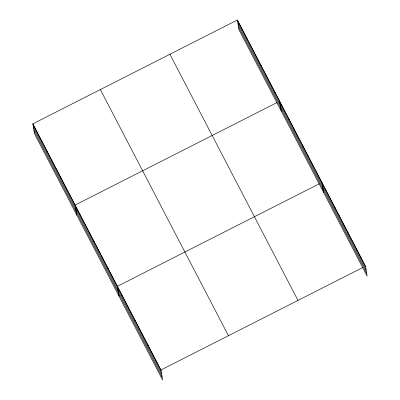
<?xml version="1.0" encoding="UTF-8"?>
<svg xmlns="http://www.w3.org/2000/svg" width="400" height="400" viewBox="0 0 400 400"><rect width="100%" height="100%" fill="white"/><g stroke="black" fill="none" stroke-linecap="round" stroke-linejoin="round"><path stroke-width="0.6" d="M32.865 123.83L160.94 369.975L162.6 380L34.525 133.855L32.865 123.83L237.4 20L365.475 266.145L367.135 276.17L239.06 30.025L237.4 20M277.025 102.565L75.13 205.06L76.79 215.085M319.29 183.795L117.395 286.29L119.055 296.31M160.94 369.975L362.835 267.485M237.505 20.64L365.58 266.785M238.015 23.735L366.09 269.88M238.545 26.925L366.62 273.07M169.905 54.265L297.98 300.41M100.36 89.565L228.44 335.715M32.975 124.47L161.05 370.615M33.485 127.57L161.56 373.715M34.015 130.76L162.09 376.905M361.12 257.775L361.225 258.415M356.765 249.41L356.87 250.045M352.41 241.04L352.515 241.68M348.055 232.67L348.16 233.31M343.7 224.3L343.805 224.94M339.345 215.93L339.45 216.57M334.99 207.565L335.1 208.2M330.635 199.195L330.745 199.835M326.285 190.825L326.39 191.465M321.93 182.455L323.59 192.48M317.23 173.43L317.34 174.07M312.535 164.405L312.64 165.045M307.84 155.38L307.945 156.02M303.145 146.355L303.25 146.995M298.45 137.33L298.555 137.97M293.75 128.305L293.86 128.945M289.055 119.28L289.16 119.92M284.36 110.255L284.465 110.895M279.665 101.23L281.325 111.25M274.965 92.205L275.075 92.84M270.27 83.175L270.375 83.815M265.575 74.15L265.68 74.79M260.88 65.125L260.985 65.765M256.185 56.1L256.29 56.74M251.485 47.075L251.595 47.715M246.79 38.05L246.895 38.69M242.095 29.025L242.2 29.665M156.59 361.61L156.695 362.25M152.235 353.24L152.34 353.88M147.88 344.87L147.985 345.51M143.525 336.5L143.63 337.14M139.17 328.135L139.275 328.77M134.815 319.765L134.92 320.405M130.46 311.395L130.565 312.035M126.105 303.025L126.21 303.665M121.75 294.655L121.855 295.295M112.7 277.265L112.805 277.9M108.005 268.235L108.11 268.875M103.31 259.21L103.415 259.85M98.61 250.185L98.72 250.825M93.915 241.16L94.02 241.8M89.22 232.135L89.325 232.775M84.525 223.11L84.63 223.75M79.83 214.085L79.935 214.725M70.435 196.035L70.54 196.675M65.74 187.01L65.845 187.65M61.045 177.985L61.15 178.625M56.345 168.96L56.455 169.6M51.65 159.935L51.755 160.575M46.955 150.91L47.06 151.55M42.26 141.885L42.365 142.52M37.565 132.855L37.67 133.495"/></g></svg>
